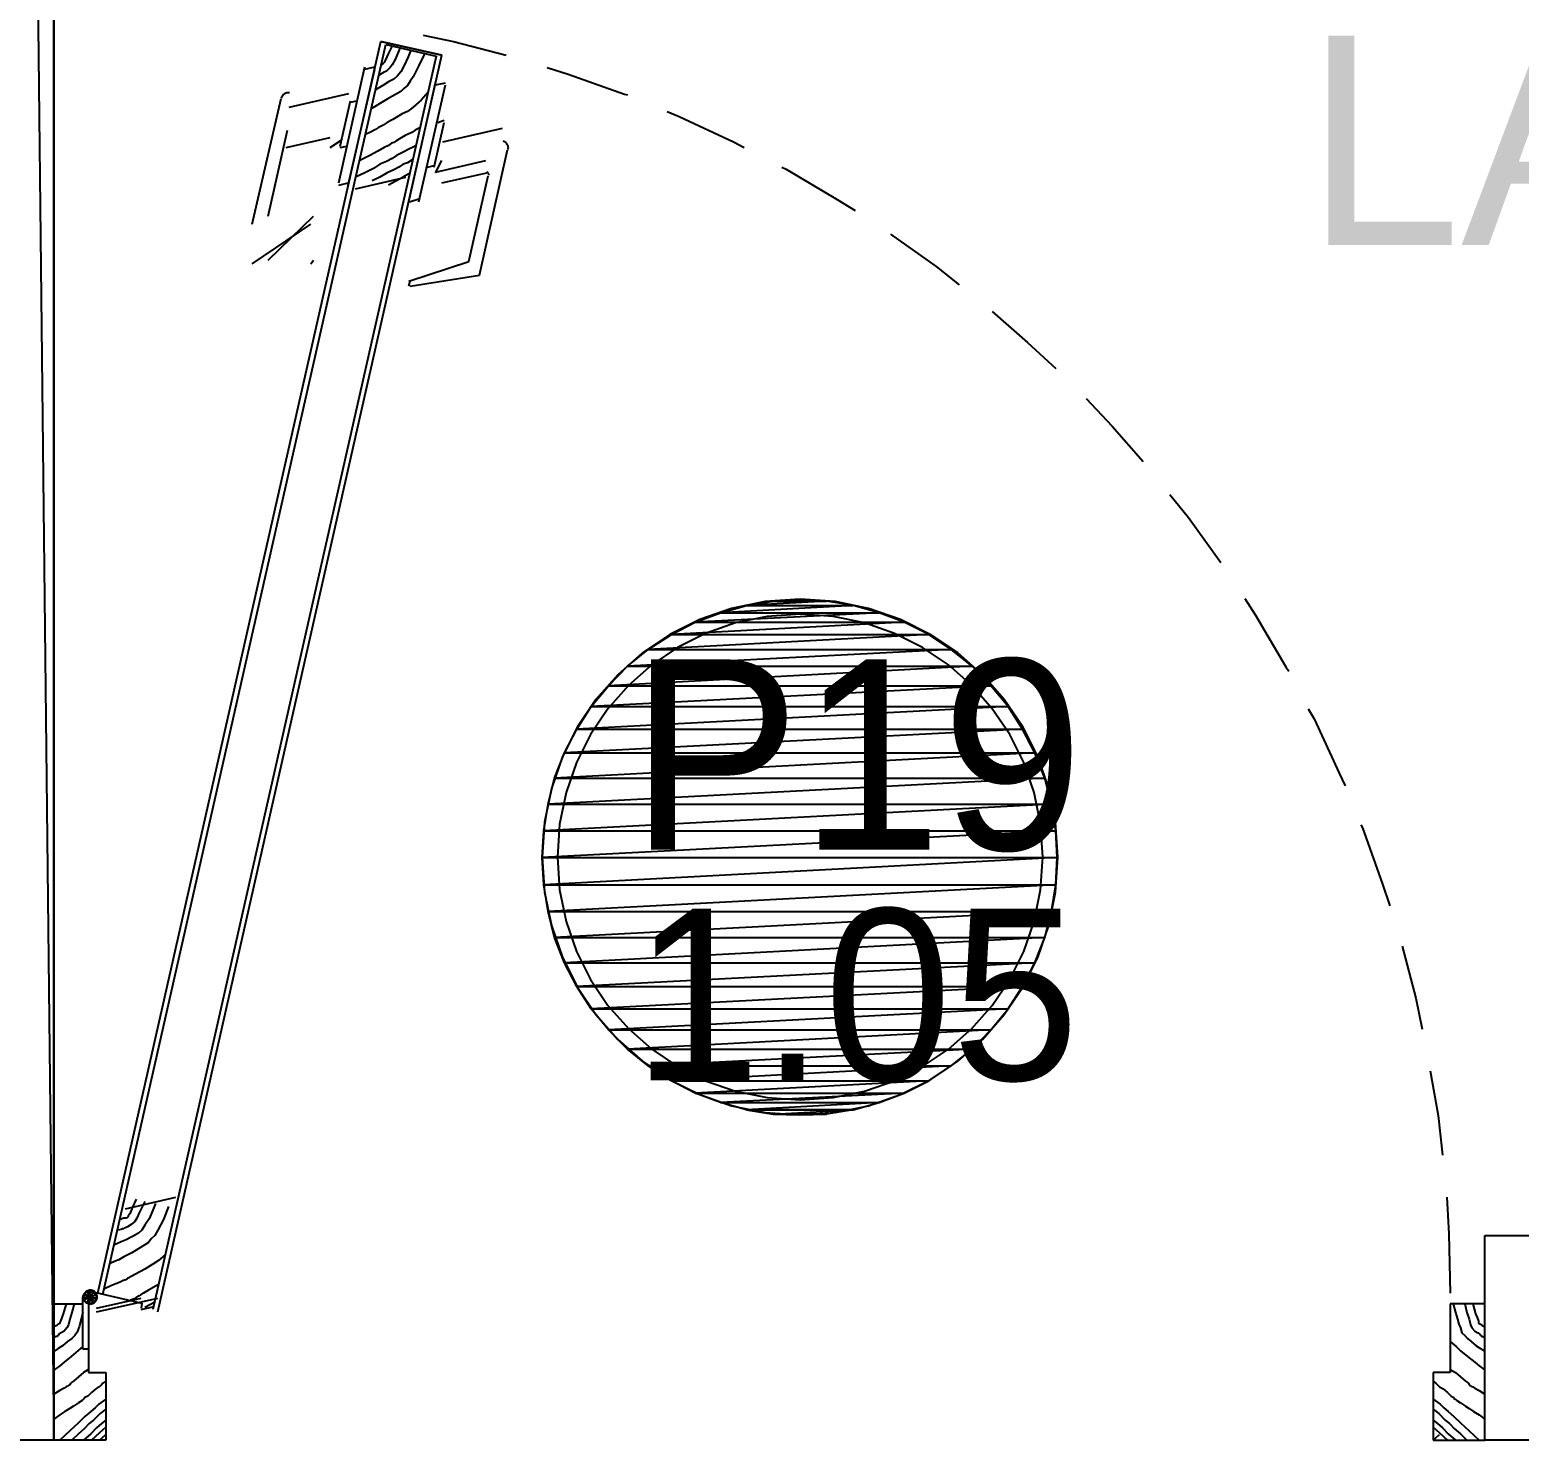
# Model space of a CAD drawing. Header units: millimetres. Extents: x 7649 to 34105, y 3983 to 25377.
# Drawn here: x 18033 to 19126, y 18403 to 19438 of the extents above; entities that cross this region are included whole.
import ezdxf

# ---------------------------------------------------------------- set-up
doc = ezdxf.new("R2010")
doc.units = ezdxf.units.MM

msp = doc.modelspace()

# ---------------------------------------------------------------- linework, layer by layer
at = {"layer": 'GEOMETRY', "color": 7}
for p, q in [((18025.88611, 20636.61806), (18050.75694, 18403.00556)), ((18025.88611, 20636.61806), (18050.75694, 18403.00556)), ((18050.75694, 18403.00556), (18050.75694, 20636.61806)), ((18083.03611, 18510.95556), (18290.46944, 19429.05972)), ((18335.44861, 19419.00556), (18290.46944, 19429.05972)), ((18290.46944, 19429.05972), (18335.44861, 19419.00556)), ((18321.69028, 19433.82222), (18343.91528, 19429.05972)), ((18343.91528, 19429.05972), (18382.54444, 19419.00556)), ((18086.74028, 18509.89722), (18294.17361, 19426.94306)), ((18331.21528, 19418.47639), (18123.25278, 18498.78472)), ((18126.95694, 18497.19722), (18335.44861, 19419.00556)), ((18296.29028, 19420.59306), (18293.64444, 19415.30139)), ((18294.17361, 19426.94306), (18331.21528, 19418.47639)), ((18298.93611, 19425.88472), (18296.29028, 19420.59306)), ((18304.75694, 19424.82639), (18301.05278, 19415.83056)), ((18310.57778, 19417.94722), (18307.93194, 19412.12639)), ((18312.69444, 19422.70972), (18310.57778, 19417.94722)), ((18322.74861, 19420.59306), (18318.51528, 19411.59722)), ((18259.77778, 19325.34306), (18278.82778, 19410.53889)), ((18266.65694, 19323.75556), (18286.23611, 19408.95139)), ((18278.82778, 19408.95139), (18286.23611, 19410.53889)), ((18292.05694, 19412.65556), (18290.99861, 19412.12639)), ((18292.58611, 19413.18472), (18292.05694, 19412.65556)), ((18293.11528, 19413.71389), (18292.58611, 19413.18472)), ((18294.70278, 19407.36389), (18292.58611, 19406.30556)), ((18293.64444, 19415.30139), (18293.11528, 19413.71389)), ((18297.34861, 19410.00972), (18294.70278, 19407.36389)), ((18298.93611, 19412.12639), (18297.34861, 19410.00972)), ((18301.05278, 19415.83056), (18298.93611, 19412.12639)), ((18307.93194, 19412.12639), (18305.28611, 19406.83472)), ((18318.51528, 19411.59722), (18314.28194, 19403.13056)), ((18412.70694, 19410.00972), (18428.05278, 19405.24722)), ((18292.05694, 19396.78056), (18286.76528, 19393.60556)), ((18292.58611, 19406.30556), (18288.88194, 19404.18889)), ((18296.29028, 19399.42639), (18292.05694, 19396.78056)), ((18299.99444, 19401.54306), (18296.29028, 19399.42639)), ((18302.64028, 19403.65972), (18299.99444, 19401.54306)), ((18305.28611, 19406.83472), (18302.64028, 19403.65972)), ((18310.04861, 19396.78056), (18307.40278, 19394.66389)), ((18312.16528, 19399.95556), (18310.04861, 19396.78056)), ((18311.63611, 19313.70139), (18330.68611, 19398.89722)), ((18314.28194, 19403.13056), (18312.16528, 19399.95556)), ((18318.51528, 19311.58472), (18338.09444, 19397.30972)), ((18330.68611, 19397.30972), (18338.09444, 19398.89722)), ((18428.05278, 19405.24722), (18469.32778, 19390.43056)), ((18196.27778, 19295.18056), (18217.44444, 19387.25556)), ((18217.76356, 19388.22537), (18217.56847, 19387.56975)), ((18218.03813, 19388.8343), (18217.76356, 19388.22537)), ((18218.38502, 19389.39202), (18218.03813, 19388.8343)), ((18218.79707, 19389.89404), (18218.38502, 19389.39202)), ((18219.2671, 19390.33586), (18218.79707, 19389.89404)), ((18219.78797, 19390.71297), (18219.2671, 19390.33586)), ((18220.35251, 19391.02088), (18219.78797, 19390.71297)), ((18220.95354, 19391.25508), (18220.35251, 19391.02088)), ((18221.58392, 19391.41109), (18220.95354, 19391.25508)), ((18222.23648, 19391.48438), (18221.58392, 19391.41109)), ((18222.90405, 19391.47048), (18222.23648, 19391.48438)), ((18223.57947, 19391.36487), (18222.90405, 19391.47048)), ((18223.26528, 19380.90556), (18267.18611, 19390.95972)), ((18260.83611, 19352.33056), (18268.24444, 19385.66806)), ((18268.24444, 19384.60972), (18273.00694, 19385.66806)), ((18295.23194, 19386.72639), (18283.59028, 19379.84722)), ((18305.28611, 19392.54722), (18295.23194, 19386.72639)), ((18307.40278, 19394.66389), (18305.28611, 19392.54722)), ((18320.10278, 19386.19722), (18314.28194, 19380.90556)), ((18325.39444, 19392.01806), (18320.10278, 19386.19722)), ((18469.32778, 19390.43056), (18471.44444, 19389.90139)), ((18306.34444, 19376.14306), (18299.46528, 19371.90972)), ((18310.04861, 19377.73056), (18306.34444, 19376.14306)), ((18312.16528, 19379.31806), (18310.04861, 19377.73056)), ((18314.28194, 19380.90556), (18312.16528, 19379.31806)), ((18500.54861, 19377.73056), (18509.54444, 19374.02639)), ((18207.91944, 19301.00139), (18222.20694, 19363.97222)), ((18286.76528, 19364.50139), (18283.59028, 19362.91389)), ((18288.88194, 19366.08889), (18286.76528, 19364.50139)), ((18289.94028, 19366.61806), (18288.88194, 19366.08889)), ((18291.52778, 19367.14722), (18289.94028, 19366.61806)), ((18292.05694, 19367.67639), (18291.52778, 19367.14722)), ((18292.58611, 19367.67639), (18292.05694, 19367.67639)), ((18293.11528, 19368.20556), (18292.58611, 19367.67639)), ((18295.23194, 19369.79306), (18293.11528, 19368.20556)), ((18299.46528, 19371.90972), (18295.23194, 19369.79306)), ((18315.86944, 19363.97222), (18313.22361, 19362.38472)), ((18319.57361, 19366.08889), (18315.86944, 19363.97222)), ((18329.62778, 19336.98472), (18337.03611, 19369.79306)), ((18332.27361, 19369.79306), (18337.03611, 19371.38056)), ((18335.97778, 19355.50556), (18379.89861, 19365.55972)), ((18509.54444, 19374.02639), (18549.23194, 19355.50556)), ((18221.14861, 19351.27222), (18253.42778, 19358.68056)), ((18253.42778, 19351.27222), (18261.89444, 19357.09306)), ((18260.83611, 19351.27222), (18265.59861, 19352.33056)), ((18283.59028, 19362.91389), (18279.35694, 19360.79722)), ((18296.29028, 19352.85972), (18293.11528, 19351.27222)), ((18298.40694, 19354.44722), (18296.29028, 19352.85972)), ((18299.99444, 19354.97639), (18298.40694, 19354.44722)), ((18301.58194, 19356.03472), (18299.99444, 19354.97639)), ((18304.22778, 19357.62222), (18301.58194, 19356.03472)), ((18308.46111, 19360.26806), (18304.22778, 19357.62222)), ((18313.22361, 19362.38472), (18308.46111, 19360.26806)), ((18316.39861, 19352.85972), (18313.75278, 19351.27222)), ((18380.86843, 19355.71561), (18380.2128, 19355.9107)), ((18381.47735, 19355.44104), (18380.86843, 19355.71561)), ((18382.03508, 19355.09415), (18381.47735, 19355.44104)), ((18382.53709, 19354.6821), (18382.03508, 19355.09415)), ((18382.97891, 19354.21207), (18382.53709, 19354.6821)), ((18383.35602, 19353.6912), (18382.97891, 19354.21207)), ((18383.66393, 19353.12666), (18383.35602, 19353.6912)), ((18383.89814, 19352.52563), (18383.66393, 19353.12666)), ((18384.05414, 19351.89525), (18383.89814, 19352.52563)), ((18549.23194, 19355.50556), (18557.16944, 19351.27222)), ((18282.53194, 19345.45139), (18275.12361, 19341.74722)), ((18288.35278, 19348.62639), (18282.53194, 19345.45139)), ((18293.11528, 19351.27222), (18288.35278, 19348.62639)), ((18298.93611, 19343.33472), (18294.70278, 19341.21806)), ((18302.11111, 19345.45139), (18298.93611, 19343.33472)), ((18307.40278, 19348.09722), (18302.11111, 19345.45139)), ((18311.10694, 19350.21389), (18307.40278, 19348.09722)), ((18314.28194, 19342.80556), (18310.04861, 19340.15972)), ((18313.75278, 19351.27222), (18311.10694, 19350.21389)), ((18330.68611, 19333.28056), (18367.72778, 19341.74722)), ((18330.68611, 19332.75139), (18335.44861, 19341.74722)), ((18362.96528, 19257.60972), (18383.60278, 19349.68472)), ((18384.00792, 19349.8997), (18384.11353, 19350.57512)), ((18384.12744, 19351.24269), (18384.05414, 19351.89525)), ((18384.11353, 19350.57512), (18384.12744, 19351.24269)), ((18278.82778, 19332.75139), (18271.94861, 19329.57639)), ((18285.17778, 19335.92639), (18278.82778, 19332.75139)), ((18289.94028, 19339.10139), (18285.17778, 19335.92639)), ((18294.70278, 19341.21806), (18289.94028, 19339.10139)), ((18295.23194, 19332.75139), (18289.94028, 19329.57639)), ((18299.99444, 19334.86806), (18295.23194, 19332.75139)), ((18303.69861, 19336.98472), (18299.99444, 19334.86806)), ((18306.87361, 19339.10139), (18303.69861, 19336.98472)), ((18308.46111, 19330.63472), (18305.28611, 19328.51806)), ((18310.04861, 19340.15972), (18306.87361, 19339.10139)), ((18311.63611, 19332.22222), (18308.46111, 19330.63472)), ((18324.86528, 19336.98472), (18329.62778, 19338.04306)), ((18335.44861, 19325.34306), (18368.25694, 19332.75139)), ((18355.02778, 19267.66389), (18369.31528, 19330.63472)), ((18368.64273, 19333.16322), (18368.40164, 19333.23508)), ((18368.86674, 19333.06204), (18368.64273, 19333.16322)), ((18369.07198, 19332.93419), (18368.86674, 19333.06204)), ((18369.25679, 19332.78232), (18369.07198, 19332.93419)), ((18369.41949, 19332.60905), (18369.25679, 19332.78232)), ((18369.55841, 19332.41704), (18369.41949, 19332.60905)), ((18369.67189, 19332.20892), (18369.55841, 19332.41704)), ((18369.75824, 19331.98734), (18369.67189, 19332.20892)), ((18369.81579, 19331.75494), (18369.75824, 19331.98734)), ((18369.79897, 19331.01919), (18369.83783, 19331.26822)), ((18369.84288, 19331.51435), (18369.81579, 19331.75494)), ((18369.83783, 19331.26822), (18369.84288, 19331.51435)), ((18584.68611, 19336.98472), (18587.86111, 19335.39722)), ((18587.86111, 19335.39722), (18625.43194, 19313.17222)), ((18259.77778, 19323.75556), (18266.65694, 19325.34306)), ((18271.94861, 19321.10972), (18308.99028, 19329.57639)), ((18289.94028, 19329.57639), (18284.11944, 19326.93056)), ((18301.05278, 19326.40139), (18296.29028, 19323.75556)), ((18305.28611, 19328.51806), (18301.05278, 19326.40139)), ((18311.63611, 19311.58472), (18318.51528, 19313.70139)), ((18625.43194, 19313.17222), (18638.66111, 19305.23472)), ((18207.91944, 19268.72222), (18241.25694, 19301.00139)), ((18196.27778, 19266.07639), (18239.14028, 19295.18056)), ((18664.59028, 19287.77222), (18697.92778, 19263.95972)), ((18239.14028, 19266.07639), (18241.25694, 19268.72222)), ((18311.10694, 19253.37639), (18355.02778, 19267.66389)), ((18312.16528, 19249.67222), (18362.96528, 19257.60972)), ((18697.92778, 19263.95972), (18714.86111, 19250.73056)), ((18311.10694, 19249.67222), (18312.16528, 19253.37639)), ((18739.20278, 19231.15139), (18765.13194, 19208.39722)), ((18765.13194, 19208.39722), (18785.76944, 19189.34722)), ((18807.99444, 19167.12222), (18827.04444, 19147.01389)), ((18827.04444, 19147.01389), (18849.79861, 19121.08472)), ((18869.37778, 19096.74306), (18883.13611, 19079.80972)), ((18883.13611, 19079.80972), (18906.94861, 19047.00139)), ((18637.07361, 19015.25139), (18539.70694, 19009.95972)), ((18539.70694, 19009.95972), (18558.75694, 19015.25139)), ((18637.07361, 19015.25139), (18539.70694, 19009.95972)), ((18572.50969, 19018.28692), (18547.88917, 19013.25629)), ((18617.49444, 19018.42639), (18558.75694, 19015.25139)), ((18558.75694, 19015.25139), (18578.33611, 19018.42639)), ((18617.49444, 19018.42639), (18558.75694, 19015.25139)), ((18558.75694, 19015.25139), (18637.07361, 19015.25139)), ((18558.75694, 19015.25139), (18637.07361, 19015.25139)), ((18598.17986, 19020.01389), (18572.50969, 19018.28692)), ((18597.91528, 19019.48472), (18578.33611, 19018.42639)), ((18578.33611, 19018.42639), (18617.49444, 19018.42639)), ((18578.33611, 19018.42639), (18617.49444, 19018.42639)), ((18617.49444, 19018.42639), (18597.91528, 19019.48472)), ((18623.85003, 19018.28692), (18598.17986, 19020.01389)), ((18637.07361, 19015.25139), (18617.49444, 19018.42639)), ((18648.47055, 19013.25629), (18623.85003, 19018.28692)), ((18656.12361, 19009.95972), (18637.07361, 19015.25139)), ((18924.41111, 19020.54306), (18932.34861, 19008.37222)), ((18524.54369, 19005.14739), (18502.69866, 18994.18563)), ((18674.64444, 19003.08056), (18503.72361, 18994.08472)), ((18503.72361, 18994.08472), (18521.18611, 19003.08056)), ((18674.64444, 19003.08056), (18503.72361, 18994.08472)), ((18656.12361, 19009.95972), (18521.18611, 19003.08056)), ((18521.18611, 19003.08056), (18539.70694, 19009.95972)), ((18656.12361, 19009.95972), (18521.18611, 19003.08056)), ((18521.18611, 19003.08056), (18674.64444, 19003.08056)), ((18521.18611, 19003.08056), (18674.64444, 19003.08056)), ((18547.88917, 19013.25629), (18524.54369, 19005.14739)), ((18539.70694, 19009.95972), (18656.12361, 19009.95972)), ((18539.70694, 19009.95972), (18656.12361, 19009.95972)), ((18574.01756, 19007.27587), (18550.84325, 19002.54075)), ((18598.17986, 19008.90139), (18574.01756, 19007.27587)), ((18622.34216, 19007.27587), (18598.17986, 19008.90139)), ((18645.51647, 19002.54075), (18622.34216, 19007.27587)), ((18671.81603, 19005.14739), (18648.47055, 19013.25629)), ((18674.64444, 19003.08056), (18656.12361, 19009.95972)), ((18693.66107, 18994.18563), (18671.81603, 19005.14739)), ((18692.63611, 18994.08472), (18674.64444, 19003.08056)), ((18932.34861, 19008.37222), (18954.57361, 18970.27222)), ((18502.69866, 18994.18563), (18482.57947, 18980.5964)), ((18692.63611, 18994.08472), (18486.79028, 18982.97222)), ((18486.79028, 18982.97222), (18503.72361, 18994.08472)), ((18692.63611, 18994.08472), (18486.79028, 18982.97222)), ((18503.72361, 18994.08472), (18692.63611, 18994.08472)), ((18503.72361, 18994.08472), (18692.63611, 18994.08472)), ((18528.8691, 18994.90819), (18508.30727, 18984.59035)), ((18550.84325, 19002.54075), (18528.8691, 18994.90819)), ((18667.49062, 18994.90819), (18645.51647, 19002.54075)), ((18688.05245, 18984.59035), (18667.49062, 18994.90819)), ((18709.04028, 18982.97222), (18692.63611, 18994.08472)), ((18713.78025, 18980.5964), (18693.66107, 18994.18563)), ((18709.04028, 18982.97222), (18471.44444, 18970.80139)), ((18471.44444, 18970.80139), (18486.79028, 18982.97222)), ((18709.04028, 18982.97222), (18471.44444, 18970.80139)), ((18486.79028, 18982.97222), (18709.04028, 18982.97222)), ((18486.79028, 18982.97222), (18709.04028, 18982.97222)), ((18508.30727, 18984.59035), (18489.36992, 18971.79939)), ((18706.9898, 18971.79939), (18688.05245, 18984.59035)), ((18724.38611, 18970.80139), (18709.04028, 18982.97222)), ((18724.38611, 18970.80139), (18457.68611, 18956.51389)), ((18457.68611, 18956.51389), (18471.44444, 18970.80139)), ((18724.38611, 18970.80139), (18457.68611, 18956.51389)), ((18482.57947, 18980.5964), (18464.41154, 18964.60513)), ((18471.44444, 18970.80139), (18724.38611, 18970.80139)), ((18471.44444, 18970.80139), (18724.38611, 18970.80139)), ((18489.36992, 18971.79939), (18472.2692, 18956.74747)), ((18724.09052, 18956.74747), (18706.9898, 18971.79939)), ((18731.94818, 18964.60513), (18713.78025, 18980.5964)), ((18738.14444, 18956.51389), (18724.38611, 18970.80139)), ((18954.57361, 18970.27222), (18956.69028, 18967.09722)), ((18464.41154, 18964.60513), (18448.42026, 18946.43719)), ((18747.93946, 18946.43719), (18731.94818, 18964.60513)), ((18738.14444, 18956.51389), (18444.98611, 18941.16806)), ((18444.98611, 18941.16806), (18457.68611, 18956.51389)), ((18738.14444, 18956.51389), (18444.98611, 18941.16806)), ((18472.2692, 18956.74747), (18457.21728, 18939.64675)), ((18457.68611, 18956.51389), (18738.14444, 18956.51389)), ((18457.68611, 18956.51389), (18738.14444, 18956.51389)), ((18739.14244, 18939.64675), (18724.09052, 18956.74747)), ((18750.84444, 18941.16806), (18738.14444, 18956.51389)), ((18750.84444, 18941.16806), (18434.40278, 18924.76389)), ((18434.40278, 18924.76389), (18444.98611, 18941.16806)), ((18750.84444, 18941.16806), (18434.40278, 18924.76389)), ((18448.42026, 18946.43719), (18434.83104, 18926.31801)), ((18457.21728, 18939.64675), (18444.42632, 18920.70939)), ((18444.98611, 18941.16806), (18750.84444, 18941.16806)), ((18444.98611, 18941.16806), (18750.84444, 18941.16806)), ((18751.9334, 18920.70939), (18739.14244, 18939.64675)), ((18761.52868, 18926.31801), (18747.93946, 18946.43719)), ((18761.42778, 18924.76389), (18750.84444, 18941.16806)), ((18970.97778, 18939.58056), (18975.21111, 18932.17222)), ((18434.83104, 18926.31801), (18423.86928, 18904.47298)), ((18772.49044, 18904.47298), (18761.52868, 18926.31801)), ((18975.21111, 18932.17222), (18993.73194, 18892.48472)), ((18761.42778, 18924.76389), (18425.40694, 18907.30139)), ((18425.40694, 18907.30139), (18434.40278, 18924.76389)), ((18761.42778, 18924.76389), (18425.40694, 18907.30139)), ((18444.42632, 18920.70939), (18434.10848, 18900.14756)), ((18434.40278, 18924.76389), (18761.42778, 18924.76389)), ((18434.40278, 18924.76389), (18761.42778, 18924.76389)), ((18762.25124, 18900.14756), (18751.9334, 18920.70939)), ((18770.42361, 18907.30139), (18761.42778, 18924.76389)), ((18423.86928, 18904.47298), (18415.76038, 18881.1275)), ((18770.42361, 18907.30139), (18417.99861, 18888.78056)), ((18417.99861, 18888.78056), (18425.40694, 18907.30139)), ((18770.42361, 18907.30139), (18417.99861, 18888.78056)), ((18425.40694, 18907.30139), (18770.42361, 18907.30139)), ((18425.40694, 18907.30139), (18770.42361, 18907.30139)), ((18777.83194, 18888.78056), (18770.42361, 18907.30139)), ((18780.59934, 18881.1275), (18772.49044, 18904.47298)), ((18434.10848, 18900.14756), (18426.47592, 18878.17341)), ((18769.8838, 18878.17341), (18762.25124, 18900.14756)), ((18777.83194, 18888.78056), (18413.23611, 18869.73056)), ((18413.23611, 18869.73056), (18417.99861, 18888.78056)), ((18777.83194, 18888.78056), (18413.23611, 18869.73056)), ((18417.99861, 18888.78056), (18777.83194, 18888.78056)), ((18417.99861, 18888.78056), (18777.83194, 18888.78056)), ((18782.59444, 18869.73056), (18777.83194, 18888.78056)), ((18993.73194, 18892.48472), (18997.96528, 18882.95972)), ((18415.76038, 18881.1275), (18410.72975, 18856.50697)), ((18426.47592, 18878.17341), (18421.7408, 18854.99911)), ((18774.61892, 18854.99911), (18769.8838, 18878.17341)), ((18785.62998, 18856.50697), (18780.59934, 18881.1275)), ((18782.59444, 18869.73056), (18410.06111, 18850.15139)), ((18410.06111, 18850.15139), (18413.23611, 18869.73056)), ((18782.59444, 18869.73056), (18410.06111, 18850.15139)), ((18413.23611, 18869.73056), (18782.59444, 18869.73056)), ((18413.23611, 18869.73056), (18782.59444, 18869.73056)), ((18785.76944, 18850.15139), (18782.59444, 18869.73056)), ((18410.72975, 18856.50697), (18409.00278, 18830.83681)), ((18785.76944, 18850.15139), (18409.00278, 18830.57222)), ((18409.00278, 18830.57222), (18410.06111, 18850.15139)), ((18785.76944, 18850.15139), (18409.00278, 18830.57222)), ((18410.06111, 18850.15139), (18785.76944, 18850.15139)), ((18410.06111, 18850.15139), (18785.76944, 18850.15139)), ((18421.7408, 18854.99911), (18420.11528, 18830.83681)), ((18776.24444, 18830.83681), (18774.61892, 18854.99911)), ((18787.35694, 18830.83681), (18785.62998, 18856.50697)), ((18786.82778, 18830.57222), (18785.76944, 18850.15139)), ((19009.60694, 18854.38472), (19010.66528, 18852.26806)), ((19010.66528, 18852.26806), (19025.48194, 18810.99306)), ((18409.00278, 18830.83681), (18410.72975, 18805.16664)), ((18409.00278, 18830.57222), (18786.82778, 18830.57222)), ((18409.00278, 18830.57222), (18786.82778, 18830.57222)), ((18410.06111, 18810.46389), (18409.00278, 18830.57222)), ((18786.82778, 18830.57222), (18410.06111, 18810.46389)), ((18786.82778, 18830.57222), (18410.06111, 18810.46389)), ((18420.11528, 18830.83681), (18421.7408, 18806.6745)), ((18420.11528, 18830.57222), (18775.71528, 18830.57222)), ((18774.61892, 18806.6745), (18776.24444, 18830.83681)), ((18785.62998, 18805.16664), (18787.35694, 18830.83681)), ((18785.76944, 18810.46389), (18786.82778, 18830.57222)), ((18410.06111, 18810.46389), (18785.76944, 18810.46389)), ((18410.06111, 18810.46389), (18785.76944, 18810.46389)), ((18413.23611, 18790.88472), (18410.06111, 18810.46389)), ((18785.76944, 18810.46389), (18413.23611, 18790.88472)), ((18785.76944, 18810.46389), (18413.23611, 18790.88472)), ((18421.7408, 18806.6745), (18426.47592, 18783.5002)), ((18769.8838, 18783.5002), (18774.61892, 18806.6745)), ((18782.59444, 18790.88472), (18785.76944, 18810.46389)), ((19025.48194, 18810.99306), (19030.77361, 18795.11806)), ((18410.72975, 18805.16664), (18415.76038, 18780.54611)), ((18780.59934, 18780.54611), (18785.62998, 18805.16664)), ((18413.23611, 18790.88472), (18782.59444, 18790.88472)), ((18413.23611, 18790.88472), (18782.59444, 18790.88472)), ((18417.99861, 18771.83472), (18413.23611, 18790.88472)), ((18782.59444, 18790.88472), (18417.99861, 18771.83472)), ((18782.59444, 18790.88472), (18417.99861, 18771.83472)), ((18777.83194, 18771.83472), (18782.59444, 18790.88472)), ((18415.76038, 18780.54611), (18423.86928, 18757.20063)), ((18426.47592, 18783.5002), (18434.10848, 18761.52605)), ((18762.25124, 18761.52605), (18769.8838, 18783.5002)), ((18772.49044, 18757.20063), (18780.59934, 18780.54611)), ((18417.99861, 18771.83472), (18777.83194, 18771.83472)), ((18417.99861, 18771.83472), (18777.83194, 18771.83472)), ((18425.40694, 18753.31389), (18417.99861, 18771.83472)), ((18777.83194, 18771.83472), (18425.40694, 18753.31389)), ((18777.83194, 18771.83472), (18425.40694, 18753.31389)), ((18770.42361, 18753.31389), (18777.83194, 18771.83472)), ((19039.76944, 18765.48472), (19049.82361, 18727.38472)), ((18423.86928, 18757.20063), (18434.83104, 18735.3556)), ((18425.40694, 18753.31389), (18770.42361, 18753.31389)), ((18425.40694, 18753.31389), (18770.42361, 18753.31389)), ((18434.40278, 18735.85139), (18425.40694, 18753.31389)), ((18434.10848, 18761.52605), (18444.42632, 18740.96422)), ((18770.42361, 18753.31389), (18434.40278, 18735.85139)), ((18770.42361, 18753.31389), (18434.40278, 18735.85139)), ((18751.9334, 18740.96422), (18762.25124, 18761.52605)), ((18761.42778, 18735.85139), (18770.42361, 18753.31389)), ((18761.52868, 18735.3556), (18772.49044, 18757.20063)), ((18444.42632, 18740.96422), (18457.21728, 18722.02686)), ((18739.14244, 18722.02686), (18751.9334, 18740.96422)), ((18434.40278, 18735.85139), (18761.42778, 18735.85139)), ((18434.40278, 18735.85139), (18761.42778, 18735.85139)), ((18444.98611, 18719.44722), (18434.40278, 18735.85139)), ((18434.83104, 18735.3556), (18448.42026, 18715.23642)), ((18761.42778, 18735.85139), (18444.98611, 18719.44722)), ((18761.42778, 18735.85139), (18444.98611, 18719.44722)), ((18747.93946, 18715.23642), (18761.52868, 18735.3556)), ((18750.84444, 18719.44722), (18761.42778, 18735.85139)), ((18444.98611, 18719.44722), (18750.84444, 18719.44722)), ((18444.98611, 18719.44722), (18750.84444, 18719.44722)), ((18457.68611, 18704.10139), (18444.98611, 18719.44722)), ((18457.21728, 18722.02686), (18472.2692, 18704.92614)), ((18750.84444, 18719.44722), (18457.68611, 18704.10139)), ((18750.84444, 18719.44722), (18457.68611, 18704.10139)), ((18724.09052, 18704.92614), (18739.14244, 18722.02686)), ((18738.14444, 18704.10139), (18750.84444, 18719.44722)), ((19049.82361, 18727.38472), (19054.58611, 18704.63056)), ((18448.42026, 18715.23642), (18464.41154, 18697.06848)), ((18731.94818, 18697.06848), (18747.93946, 18715.23642)), ((18457.68611, 18704.10139), (18738.14444, 18704.10139)), ((18457.68611, 18704.10139), (18738.14444, 18704.10139)), ((18471.44444, 18689.81389), (18457.68611, 18704.10139)), ((18464.41154, 18697.06848), (18482.57947, 18681.07721)), ((18738.14444, 18704.10139), (18471.44444, 18689.81389)), ((18738.14444, 18704.10139), (18471.44444, 18689.81389)), ((18472.2692, 18704.92614), (18489.36992, 18689.87423)), ((18706.9898, 18689.87423), (18724.09052, 18704.92614)), ((18713.78025, 18681.07721), (18731.94818, 18697.06848)), ((18724.38611, 18689.81389), (18738.14444, 18704.10139)), ((18471.44444, 18689.81389), (18724.38611, 18689.81389)), ((18471.44444, 18689.81389), (18724.38611, 18689.81389)), ((18486.79028, 18677.64306), (18471.44444, 18689.81389)), ((18724.38611, 18689.81389), (18486.79028, 18677.64306)), ((18724.38611, 18689.81389), (18486.79028, 18677.64306)), ((18489.36992, 18689.87423), (18508.30727, 18677.08327)), ((18688.05245, 18677.08327), (18706.9898, 18689.87423)), ((18709.04028, 18677.64306), (18724.38611, 18689.81389)), ((18482.57947, 18681.07721), (18502.69866, 18667.48799)), ((18486.79028, 18677.64306), (18709.04028, 18677.64306)), ((18486.79028, 18677.64306), (18709.04028, 18677.64306)), ((18503.72361, 18666.53056), (18486.79028, 18677.64306)), ((18709.04028, 18677.64306), (18503.72361, 18666.53056)), ((18709.04028, 18677.64306), (18503.72361, 18666.53056)), ((18508.30727, 18677.08327), (18528.8691, 18666.76542)), ((18667.49062, 18666.76542), (18688.05245, 18677.08327)), ((18692.63611, 18666.53056), (18709.04028, 18677.64306)), ((18693.66107, 18667.48799), (18713.78025, 18681.07721)), ((18502.69866, 18667.48799), (18524.54369, 18656.52622)), ((18503.72361, 18666.53056), (18692.63611, 18666.53056)), ((18503.72361, 18666.53056), (18692.63611, 18666.53056)), ((18521.18611, 18657.53472), (18503.72361, 18666.53056)), ((18692.63611, 18666.53056), (18521.18611, 18657.53472)), ((18692.63611, 18666.53056), (18521.18611, 18657.53472)), ((18528.8691, 18666.76542), (18550.84325, 18659.13286)), ((18645.51647, 18659.13286), (18667.49062, 18666.76542)), ((18671.81603, 18656.52622), (18693.66107, 18667.48799)), ((18674.64444, 18657.53472), (18692.63611, 18666.53056)), ((19060.40694, 18673.93889), (19066.22778, 18641.13056)), ((18521.18611, 18657.53472), (18674.64444, 18657.53472)), ((18521.18611, 18657.53472), (18674.64444, 18657.53472)), ((18539.70694, 18650.65556), (18521.18611, 18657.53472)), ((18524.54369, 18656.52622), (18547.88917, 18648.41732)), ((18674.64444, 18657.53472), (18539.70694, 18650.65556)), ((18674.64444, 18657.53472), (18539.70694, 18650.65556)), ((18550.84325, 18659.13286), (18574.01756, 18654.39774)), ((18574.01756, 18654.39774), (18598.17986, 18652.77222)), ((18598.17986, 18652.77222), (18622.34216, 18654.39774)), ((18622.34216, 18654.39774), (18645.51647, 18659.13286)), ((18648.47055, 18648.41732), (18671.81603, 18656.52622)), ((18656.12361, 18650.65556), (18674.64444, 18657.53472)), ((18539.70694, 18650.65556), (18656.12361, 18650.65556)), ((18539.70694, 18650.65556), (18656.12361, 18650.65556)), ((18558.75694, 18645.36389), (18539.70694, 18650.65556)), ((18547.88917, 18648.41732), (18572.50969, 18643.38669)), ((18656.12361, 18650.65556), (18558.75694, 18645.36389)), ((18656.12361, 18650.65556), (18558.75694, 18645.36389)), ((18558.75694, 18645.36389), (18637.07361, 18645.36389)), ((18637.07361, 18645.36389), (18558.75694, 18645.36389)), ((18558.75694, 18645.36389), (18578.33611, 18642.18889)), ((18572.50969, 18643.38669), (18598.17986, 18641.65972)), ((18578.33611, 18642.18889), (18637.07361, 18645.36389)), ((18578.33611, 18642.18889), (18637.07361, 18645.36389)), ((18617.49444, 18642.18889), (18578.33611, 18642.18889)), ((18617.49444, 18642.18889), (18578.33611, 18642.18889)), ((18578.33611, 18642.18889), (18597.91528, 18641.65972)), ((18597.91528, 18641.65972), (18617.49444, 18642.18889)), ((18598.17986, 18641.65972), (18623.85003, 18643.38669)), ((18637.07361, 18645.36389), (18617.49444, 18642.18889)), ((18623.85003, 18643.38669), (18648.47055, 18648.41732)), ((18637.07361, 18645.36389), (18656.12361, 18650.65556)), ((19066.22778, 18641.13056), (19069.40278, 18612.02639)), ((18103.14444, 18572.86806), (18140.18611, 18581.33472)), ((18111.08194, 18579.74722), (18108.43611, 18573.92639)), ((18117.43194, 18578.15972), (18113.19861, 18569.69306)), ((18125.36944, 18576.57222), (18123.25278, 18571.80972)), ((19072.57778, 18581.33472), (19074.16528, 18554.34722)), ((18102.08611, 18565.98889), (18099.44028, 18564.93056)), ((18103.67361, 18565.98889), (18102.08611, 18565.98889)), ((18104.73194, 18566.51806), (18103.67361, 18565.98889)), ((18105.26111, 18566.51806), (18104.73194, 18566.51806)), ((18106.31944, 18569.16389), (18105.26111, 18567.57639)), ((18105.26111, 18567.57639), (18105.26111, 18566.51806)), ((18108.43611, 18573.92639), (18106.31944, 18569.16389)), ((18111.61111, 18565.98889), (18110.02361, 18563.34306)), ((18113.19861, 18569.69306), (18111.61111, 18565.98889)), ((18123.25278, 18571.80972), (18120.60694, 18565.45972)), ((18134.89444, 18574.45556), (18131.19028, 18564.93056)), ((18099.96944, 18557.52222), (18097.32361, 18556.99306)), ((18101.02778, 18558.05139), (18099.96944, 18557.52222)), ((18102.08611, 18558.05139), (18101.02778, 18558.05139)), ((18102.61528, 18558.58056), (18102.08611, 18558.05139)), ((18103.67361, 18559.10972), (18102.61528, 18558.58056)), ((18104.73194, 18559.63889), (18103.67361, 18559.10972)), ((18107.37778, 18561.22639), (18104.73194, 18559.63889)), ((18110.02361, 18563.34306), (18107.37778, 18561.22639)), ((18112.66944, 18554.87639), (18108.96528, 18552.75972)), ((18115.31528, 18556.99306), (18112.66944, 18554.87639)), ((18117.43194, 18560.69722), (18115.31528, 18556.99306)), ((18120.60694, 18565.45972), (18117.43194, 18560.69722)), ((18126.95694, 18556.99306), (18124.84028, 18553.28889)), ((18131.19028, 18564.93056), (18126.95694, 18556.99306)), ((18099.96944, 18548.52639), (18095.20694, 18546.40972)), ((18103.67361, 18550.11389), (18099.96944, 18548.52639)), ((18106.84861, 18551.70139), (18103.67361, 18550.11389)), ((18108.96528, 18552.75972), (18106.84861, 18551.70139)), ((18117.43194, 18546.40972), (18107.90694, 18540.58889)), ((18120.07778, 18547.99722), (18117.43194, 18546.40972)), ((18122.19444, 18550.64306), (18120.07778, 18547.99722)), ((18124.84028, 18553.28889), (18122.19444, 18550.64306)), ((19074.16528, 18554.34722), (19075.22361, 18510.95556)), ((18095.73611, 18534.23889), (18092.03194, 18532.65139)), ((18098.38194, 18535.29722), (18095.73611, 18534.23889)), ((18102.08611, 18537.41389), (18098.38194, 18535.29722)), ((18107.90694, 18540.58889), (18102.08611, 18537.41389)), ((18127.48611, 18534.76806), (18123.25278, 18532.12222)), ((18132.24861, 18539.00139), (18127.48611, 18534.76806)), ((18105.79028, 18522.06806), (18104.73194, 18521.53889)), ((18107.37778, 18523.12639), (18105.79028, 18522.06806)), ((18110.55278, 18524.71389), (18107.37778, 18523.12639)), ((18117.43194, 18528.41806), (18110.55278, 18524.71389)), ((18123.25278, 18532.12222), (18117.43194, 18528.41806)), ((18075.09861, 18512.01389), (18072.98194, 18510.42639)), ((18073.50033, 18511.1169), (18073.13919, 18510.58226)), ((18073.9253, 18511.5997), (18073.50033, 18511.1169)), ((18074.4081, 18512.02467), (18073.9253, 18511.5997)), ((18074.94274, 18512.38581), (18074.4081, 18512.02467)), ((18075.52323, 18512.67712), (18074.94274, 18512.38581)), ((18075.09861, 18512.01389), (18077.21528, 18512.54306)), ((18077.21528, 18507.78056), (18075.09861, 18512.01389)), ((18077.21528, 18507.78056), (18075.09861, 18512.01389)), ((18076.14358, 18512.89263), (18075.52323, 18512.67712)), ((18076.79778, 18513.02632), (18076.14358, 18512.89263)), ((18076.15694, 18512.54306), (18076.15694, 18469.68056)), ((18077.47986, 18513.07222), (18076.79778, 18513.02632)), ((18077.21528, 18512.54306), (18077.21528, 18507.78056)), ((18077.21528, 18512.54306), (18079.86111, 18511.48472)), ((18077.21528, 18507.78056), (18077.21528, 18512.54306)), ((18079.86111, 18511.48472), (18077.21528, 18507.78056)), ((18079.86111, 18511.48472), (18077.21528, 18507.78056)), ((18078.16194, 18513.02632), (18077.47986, 18513.07222)), ((18078.81615, 18512.89263), (18078.16194, 18513.02632)), ((18078.27361, 18512.01389), (18115.31528, 18503.54722)), ((18079.43649, 18512.67712), (18078.81615, 18512.89263)), ((18080.01698, 18512.38581), (18079.43649, 18512.67712)), ((18081.44861, 18509.89722), (18079.86111, 18511.48472)), ((18080.55162, 18512.02467), (18080.01698, 18512.38581)), ((18081.03442, 18511.5997), (18080.55162, 18512.02467)), ((18081.45939, 18511.1169), (18081.03442, 18511.5997)), ((18081.82053, 18510.58226), (18081.45939, 18511.1169)), ((18092.56111, 18516.24722), (18087.79861, 18514.13056)), ((18096.26528, 18517.83472), (18092.56111, 18516.24722)), ((18099.44028, 18518.89306), (18096.26528, 18517.83472)), ((18101.02778, 18519.95139), (18099.44028, 18518.89306)), ((18102.61528, 18520.48056), (18101.02778, 18519.95139)), ((18103.14444, 18520.48056), (18102.61528, 18520.48056)), ((18103.67361, 18521.00972), (18103.14444, 18520.48056)), ((18104.20278, 18521.00972), (18103.67361, 18521.00972)), ((18104.73194, 18521.53889), (18104.20278, 18521.00972)), ((18116.37361, 18510.95556), (18114.78611, 18509.89722)), ((18120.07778, 18513.07222), (18116.37361, 18510.95556)), ((18127.48611, 18517.30556), (18120.07778, 18513.07222)), ((18050.75694, 18403.00556), (18050.75694, 18503.01806)), ((18050.75694, 18503.01806), (18071.92361, 18503.01806)), ((18059.75278, 18503.01806), (18057.63611, 18495.60972)), ((18065.57361, 18503.01806), (18063.98611, 18496.66806)), ((18071.92361, 18507.78056), (18072.98194, 18510.42639)), ((18077.21528, 18507.78056), (18071.92361, 18507.78056)), ((18072.45278, 18505.66389), (18071.92361, 18507.78056)), ((18071.92361, 18507.78056), (18077.21528, 18507.78056)), ((18071.92361, 18469.68056), (18071.92361, 18507.78056)), ((18072.49868, 18508.72722), (18072.45278, 18508.04514)), ((18072.45278, 18508.04514), (18072.49868, 18507.36306)), ((18077.21528, 18507.78056), (18072.45278, 18505.66389)), ((18077.21528, 18507.78056), (18072.45278, 18505.66389)), ((18072.45278, 18505.66389), (18074.56944, 18503.54722)), ((18072.63237, 18509.38142), (18072.49868, 18508.72722)), ((18072.49868, 18507.36306), (18072.63237, 18506.70885)), ((18072.84788, 18510.00177), (18072.63237, 18509.38142)), ((18072.63237, 18506.70885), (18072.84788, 18506.08851)), ((18073.13919, 18510.58226), (18072.84788, 18510.00177)), ((18072.84788, 18506.08851), (18073.13919, 18505.50802)), ((18072.98194, 18510.42639), (18077.21528, 18507.78056)), ((18072.98194, 18510.42639), (18077.21528, 18507.78056)), ((18073.13919, 18505.50802), (18073.50033, 18504.97338)), ((18073.50033, 18504.97338), (18073.9253, 18504.49058)), ((18073.9253, 18504.49058), (18074.4081, 18504.06561)), ((18074.4081, 18504.06561), (18074.94274, 18503.70447)), ((18074.56944, 18503.54722), (18077.21528, 18507.78056)), ((18074.56944, 18503.54722), (18077.21528, 18507.78056)), ((18076.68611, 18503.01806), (18074.56944, 18503.54722)), ((18074.94274, 18503.70447), (18075.52323, 18503.41315)), ((18075.52323, 18503.41315), (18076.14358, 18503.19765)), ((18076.14358, 18503.19765), (18076.79778, 18503.06395)), ((18076.68611, 18503.01806), (18077.21528, 18507.78056)), ((18077.21528, 18507.78056), (18076.68611, 18503.01806)), ((18079.33194, 18503.54722), (18076.68611, 18503.01806)), ((18076.79778, 18503.06395), (18077.47986, 18503.01806)), ((18077.21528, 18507.78056), (18081.44861, 18509.89722)), ((18077.21528, 18507.78056), (18081.44861, 18509.89722)), ((18081.97778, 18507.25139), (18077.21528, 18507.78056)), ((18080.91944, 18505.13472), (18077.21528, 18507.78056)), ((18077.21528, 18507.78056), (18081.97778, 18507.25139)), ((18080.91944, 18505.13472), (18077.21528, 18507.78056)), ((18077.21528, 18507.78056), (18079.33194, 18503.54722)), ((18077.21528, 18507.78056), (18079.33194, 18503.54722)), ((18077.47986, 18503.01806), (18078.16194, 18503.06395)), ((18078.16194, 18503.06395), (18078.81615, 18503.19765)), ((18078.81615, 18503.19765), (18079.43649, 18503.41315)), ((18079.33194, 18503.54722), (18080.91944, 18505.13472)), ((18079.43649, 18503.41315), (18080.01698, 18503.70447)), ((18080.01698, 18503.70447), (18080.55162, 18504.06561)), ((18080.55162, 18504.06561), (18081.03442, 18504.49058)), ((18081.97778, 18507.25139), (18080.91944, 18505.13472)), ((18081.03442, 18504.49058), (18081.45939, 18504.97338)), ((18081.44861, 18509.89722), (18081.97778, 18507.25139)), ((18081.45939, 18504.97338), (18081.82053, 18505.50802)), ((18082.11185, 18510.00177), (18081.82053, 18510.58226)), ((18081.82053, 18505.50802), (18082.11185, 18506.08851)), ((18081.97778, 18499.84306), (18114.78611, 18507.25139)), ((18081.97778, 18497.19722), (18126.95694, 18507.25139)), ((18082.32735, 18509.38142), (18082.11185, 18510.00177)), ((18082.11185, 18506.08851), (18082.32735, 18506.70885)), ((18082.46105, 18508.72722), (18082.32735, 18509.38142)), ((18082.32735, 18506.70885), (18082.46105, 18507.36306)), ((18082.50694, 18508.04514), (18082.46105, 18508.72722)), ((18082.46105, 18507.36306), (18082.50694, 18508.04514)), ((18109.49444, 18506.72222), (18106.84861, 18505.66389)), ((18111.08194, 18507.78056), (18109.49444, 18506.72222)), ((18113.19861, 18508.83889), (18111.08194, 18507.78056)), ((18114.78611, 18509.89722), (18113.19861, 18508.83889)), ((18115.31528, 18503.54722), (18114.78611, 18499.84306)), ((18114.78611, 18498.78472), (18123.25278, 18500.90139)), ((18121.66528, 18502.48889), (18117.43194, 18500.37222)), ((18124.31111, 18504.07639), (18121.66528, 18502.48889)), ((19100.62361, 18503.01806), (19075.22361, 18503.01806)), ((19075.22361, 18503.01806), (19075.22361, 18452.74722)), ((19077.34028, 18503.01806), (19078.92778, 18496.66806)), ((19085.80694, 18503.01806), (19087.39444, 18496.66806)), ((19091.62778, 18503.01806), (19093.74444, 18495.60972)), ((19100.62361, 18403.00556), (19100.62361, 18503.01806)), ((18055.51944, 18490.31806), (18054.99028, 18489.25972)), ((18054.99028, 18489.25972), (18054.99028, 18488.73056)), ((18056.57778, 18492.96389), (18055.51944, 18490.31806)), ((18057.63611, 18495.60972), (18056.57778, 18492.96389)), ((18062.39861, 18491.90556), (18061.34028, 18487.67222)), ((18063.98611, 18496.66806), (18062.39861, 18491.90556)), ((18071.92361, 18496.66806), (18069.27778, 18486.08472)), ((19078.92778, 18496.66806), (19080.51528, 18491.90556)), ((19080.51528, 18491.90556), (19081.57361, 18488.20139)), ((19087.39444, 18496.66806), (19088.98194, 18491.90556)), ((19088.98194, 18491.90556), (19090.04028, 18487.67222)), ((19093.74444, 18495.60972), (19094.80278, 18492.96389)), ((19094.80278, 18492.96389), (19095.86111, 18490.31806)), ((19095.86111, 18490.31806), (19095.86111, 18489.25972)), ((19095.86111, 18489.25972), (19096.39028, 18488.73056)), ((18052.87361, 18487.14306), (18050.75694, 18486.08472)), ((18052.34444, 18479.20556), (18050.75694, 18478.14722)), ((18052.87361, 18479.20556), (18052.34444, 18479.20556)), ((18053.93194, 18488.20139), (18052.87361, 18487.14306)), ((18053.40278, 18479.20556), (18052.87361, 18479.20556)), ((18053.93194, 18479.73472), (18053.40278, 18479.73472)), ((18053.40278, 18479.73472), (18053.40278, 18479.20556)), ((18054.99028, 18488.73056), (18053.93194, 18488.20139)), ((18054.46111, 18480.79306), (18053.93194, 18479.73472)), ((18056.04861, 18481.85139), (18054.46111, 18480.79306)), ((18058.16528, 18482.90972), (18056.04861, 18481.85139)), ((18060.28194, 18485.55556), (18058.16528, 18482.90972)), ((18061.34028, 18487.67222), (18060.28194, 18485.55556)), ((18066.10278, 18479.73472), (18063.98611, 18477.61806)), ((18067.69028, 18482.38056), (18066.10278, 18479.73472)), ((18069.27778, 18486.08472), (18067.69028, 18482.38056)), ((19081.57361, 18488.20139), (19082.63194, 18485.55556)), ((19082.63194, 18485.55556), (19083.69028, 18481.85139)), ((19083.69028, 18481.85139), (19085.80694, 18479.73472)), ((19085.80694, 18479.73472), (19087.92361, 18477.61806)), ((19090.04028, 18487.67222), (19091.09861, 18485.55556)), ((19091.09861, 18485.55556), (19093.21528, 18482.90972)), ((19093.21528, 18482.90972), (19095.33194, 18481.85139)), ((19095.33194, 18481.85139), (19096.91944, 18480.79306)), ((19096.39028, 18488.73056), (19097.44861, 18488.20139)), ((19096.91944, 18480.79306), (19097.44861, 18479.73472)), ((19097.44861, 18488.20139), (19098.50694, 18487.14306)), ((19097.44861, 18479.73472), (19097.97778, 18479.73472)), ((19097.97778, 18479.73472), (19097.97778, 18479.20556)), ((19097.97778, 18479.20556), (19098.50694, 18479.20556)), ((19098.50694, 18487.14306), (19100.62361, 18486.08472)), ((19098.50694, 18479.20556), (19099.03611, 18479.20556)), ((19099.03611, 18479.20556), (19100.62361, 18478.14722)), ((18053.93194, 18470.20972), (18050.75694, 18468.09306)), ((18057.10694, 18472.32639), (18053.93194, 18470.20972)), ((18060.81111, 18475.50139), (18057.10694, 18472.32639)), ((18063.98611, 18477.61806), (18060.81111, 18475.50139)), ((18071.92361, 18471.79722), (18063.45694, 18464.38889)), ((18076.15694, 18469.68056), (18071.92361, 18469.68056)), ((18076.15694, 18469.68056), (18076.15694, 18452.74722)), ((19075.22361, 18475.50139), (19079.45694, 18471.79722)), ((19079.45694, 18471.79722), (19082.63194, 18468.62222)), ((19082.63194, 18468.62222), (19087.92361, 18464.38889)), ((19087.92361, 18477.61806), (19090.56944, 18475.50139)), ((19090.56944, 18475.50139), (19094.27361, 18472.32639)), ((19094.27361, 18472.32639), (19097.44861, 18470.20972)), ((19097.44861, 18470.20972), (19100.62361, 18468.09306)), ((18053.40278, 18456.45139), (18050.75694, 18454.33472)), ((18054.99028, 18457.50972), (18053.40278, 18456.45139)), ((18058.16528, 18460.15556), (18054.99028, 18457.50972)), ((18063.45694, 18464.38889), (18058.16528, 18460.15556)), ((19087.92361, 18464.38889), (19093.21528, 18460.15556)), ((19093.21528, 18460.15556), (19096.39028, 18457.50972)), ((19096.39028, 18457.50972), (19097.97778, 18456.45139)), ((19097.97778, 18456.45139), (19100.62361, 18454.33472)), ((18065.04444, 18446.39722), (18062.92778, 18444.80972)), ((18068.74861, 18449.57222), (18065.04444, 18446.39722)), ((18072.45278, 18452.74722), (18068.74861, 18449.57222)), ((18076.15694, 18454.86389), (18072.45278, 18452.74722)), ((18076.15694, 18452.74722), (18088.85694, 18452.74722)), ((18088.85694, 18446.39722), (18086.74028, 18444.80972)), ((18088.85694, 18452.74722), (18088.85694, 18403.00556)), ((19075.22361, 18452.74722), (19062.52361, 18452.74722)), ((19062.52361, 18452.74722), (19062.52361, 18403.00556)), ((19062.52361, 18446.39722), (19064.64028, 18444.80972)), ((19075.22361, 18454.86389), (19078.92778, 18452.74722)), ((19078.92778, 18452.74722), (19082.63194, 18449.57222)), ((19082.63194, 18449.57222), (19086.33611, 18446.39722)), ((19086.33611, 18446.39722), (19088.45278, 18444.80972)), ((18054.99028, 18439.51806), (18050.75694, 18436.87222)), ((18058.16528, 18441.10556), (18054.99028, 18439.51806)), ((18059.75278, 18442.16389), (18058.16528, 18441.10556)), ((18060.81111, 18442.69306), (18059.75278, 18442.16389)), ((18061.34028, 18443.22222), (18060.81111, 18442.69306)), ((18061.86944, 18443.22222), (18061.34028, 18443.22222)), ((18062.39861, 18443.75139), (18061.86944, 18443.22222)), ((18062.92778, 18444.80972), (18062.39861, 18443.75139)), ((18075.62778, 18435.28472), (18073.51111, 18434.22639)), ((18078.27361, 18437.93056), (18075.62778, 18435.28472)), ((18081.44861, 18440.57639), (18078.27361, 18437.93056)), ((18083.03611, 18441.63472), (18081.44861, 18440.57639)), ((18084.09444, 18442.16389), (18083.03611, 18441.63472)), ((18084.62361, 18442.69306), (18084.09444, 18442.16389)), ((18085.68194, 18443.75139), (18084.62361, 18442.69306)), ((18086.74028, 18444.80972), (18085.68194, 18443.75139)), ((19064.64028, 18444.80972), (19065.69861, 18443.75139)), ((19065.69861, 18443.75139), (19066.75694, 18442.69306)), ((19066.75694, 18442.69306), (19067.28611, 18442.16389)), ((19067.28611, 18442.16389), (19068.34444, 18441.63472)), ((19068.34444, 18441.63472), (19069.93194, 18440.57639)), ((19069.93194, 18440.57639), (19073.10694, 18437.93056)), ((19073.10694, 18437.93056), (19075.75278, 18435.28472)), ((19075.75278, 18435.28472), (19077.86944, 18434.22639)), ((19088.45278, 18444.80972), (19088.98194, 18443.75139)), ((19088.98194, 18443.75139), (19089.51111, 18443.22222)), ((19089.51111, 18443.22222), (19090.04028, 18443.22222)), ((19090.04028, 18443.22222), (19090.56944, 18442.69306)), ((19090.56944, 18442.69306), (19091.62778, 18442.16389)), ((19091.62778, 18442.16389), (19093.21528, 18441.10556)), ((19093.21528, 18441.10556), (19096.39028, 18439.51806)), ((19096.39028, 18439.51806), (19100.62361, 18436.87222)), ((18058.69444, 18424.17222), (18054.99028, 18421.52639)), ((18062.39861, 18426.28889), (18058.69444, 18424.17222)), ((18065.04444, 18427.87639), (18062.39861, 18426.28889)), ((18068.74861, 18430.52222), (18065.04444, 18427.87639)), ((18071.39444, 18432.10972), (18068.74861, 18430.52222)), ((18072.45278, 18433.16806), (18071.39444, 18432.10972)), ((18072.98194, 18433.69722), (18072.45278, 18433.16806)), ((18073.51111, 18434.22639), (18072.98194, 18433.69722)), ((18077.74444, 18424.17222), (18073.51111, 18420.46806)), ((18080.91944, 18426.81806), (18077.74444, 18424.17222)), ((18083.56528, 18429.46389), (18080.91944, 18426.81806)), ((18088.85694, 18433.16806), (18083.56528, 18429.46389)), ((18088.85694, 18425.75972), (18084.62361, 18422.58472)), ((19062.52361, 18433.16806), (19067.81528, 18429.46389)), ((19062.52361, 18425.75972), (19066.75694, 18422.58472)), ((19067.81528, 18429.46389), (19070.46111, 18426.81806)), ((19070.46111, 18426.81806), (19073.63611, 18424.17222)), ((19073.63611, 18424.17222), (19077.86944, 18420.46806)), ((19077.86944, 18434.22639), (19077.86944, 18433.69722)), ((19077.86944, 18433.69722), (19078.92778, 18433.16806)), ((19078.92778, 18433.16806), (19079.98611, 18432.10972)), ((19079.98611, 18432.10972), (19082.63194, 18430.52222)), ((19082.63194, 18430.52222), (19086.33611, 18427.87639)), ((19086.33611, 18427.87639), (19088.98194, 18426.28889)), ((19088.98194, 18426.28889), (19092.15694, 18424.17222)), ((19092.15694, 18424.17222), (19096.39028, 18421.52639)), ((18054.99028, 18421.52639), (18050.75694, 18418.35139)), ((18068.74861, 18415.70556), (18062.39861, 18409.88472)), ((18073.51111, 18420.46806), (18068.74861, 18415.70556)), ((18076.68611, 18415.17639), (18072.98194, 18411.47222)), ((18079.86111, 18417.82222), (18076.68611, 18415.17639)), ((18084.62361, 18422.58472), (18079.86111, 18417.82222)), ((18085.68194, 18415.17639), (18081.97778, 18412.00139)), ((18088.85694, 18412.53056), (18084.09444, 18408.29722)), ((18088.85694, 18417.82222), (18085.68194, 18415.17639)), ((19062.52361, 18417.82222), (19065.69861, 18415.17639)), ((19062.52361, 18412.53056), (19067.28611, 18408.29722)), ((19065.69861, 18415.17639), (19069.40278, 18412.00139)), ((19066.75694, 18422.58472), (19071.51944, 18417.82222)), ((19071.51944, 18417.82222), (19074.69444, 18415.17639)), ((19074.69444, 18415.17639), (19078.39861, 18411.47222)), ((19077.86944, 18420.46806), (19082.63194, 18415.70556)), ((19082.63194, 18415.70556), (19088.98194, 18409.88472)), ((19096.39028, 18421.52639), (19100.62361, 18418.35139)), ((18050.75694, 18403.00556), (18025.88611, 18403.00556)), ((18088.85694, 18403.00556), (18050.75694, 18403.00556)), ((18062.39861, 18409.88472), (18054.99028, 18403.00556)), ((18068.74861, 18407.76806), (18063.98611, 18403.00556)), ((18072.98194, 18411.47222), (18068.74861, 18407.76806)), ((18077.74444, 18407.76806), (18072.45278, 18403.00556)), ((18081.97778, 18412.00139), (18077.74444, 18407.76806)), ((18084.09444, 18408.29722), (18078.27361, 18403.00556)), ((18084.09444, 18403.00556), (18088.85694, 18407.23889)), ((19062.52361, 18403.00556), (19067.28611, 18407.23889)), ((19062.52361, 18403.00556), (19100.62361, 18403.00556)), ((19067.28611, 18408.29722), (19073.10694, 18403.00556)), ((19069.40278, 18412.00139), (19073.63611, 18407.76806)), ((19073.63611, 18407.76806), (19078.92778, 18403.00556)), ((19078.39861, 18411.47222), (19082.63194, 18407.76806)), ((19082.63194, 18407.76806), (19087.39444, 18403.00556)), ((19088.98194, 18409.88472), (19096.39028, 18403.00556))]:
    msp.add_line(p, q, dxfattribs=at)
at = {"layer": 'RECTANGLES', "color": 7}
for p, q in [((18050.75694, 20636.61806), (18050.75694, 18403.00556)), ((19100.62361, 18553.28889), (19150.89444, 18553.28889)), ((19100.62361, 18403.00556), (19100.62361, 18553.28889)), ((18050.75694, 18403.00556), (17920.58194, 18403.00556)), ((19150.89444, 18403.00556), (19100.62361, 18403.00556))]:
    msp.add_line(p, q, dxfattribs=at)

# ---------------------------------------------------------------- texts
at = {"layer": 'TEXT'}
for s, height, p in [('LACTANCIA', 153.66947, (18968.86111, 19279.8433)), ('P19', 139.69947, (18473.56111, 18836.16033)), ('1.05', 125.72947, (18475.67778, 18667.11487))]:
    msp.add_text(s, height=height, dxfattribs=at).set_placement(p)

doc.saveas('drawing.dxf')
